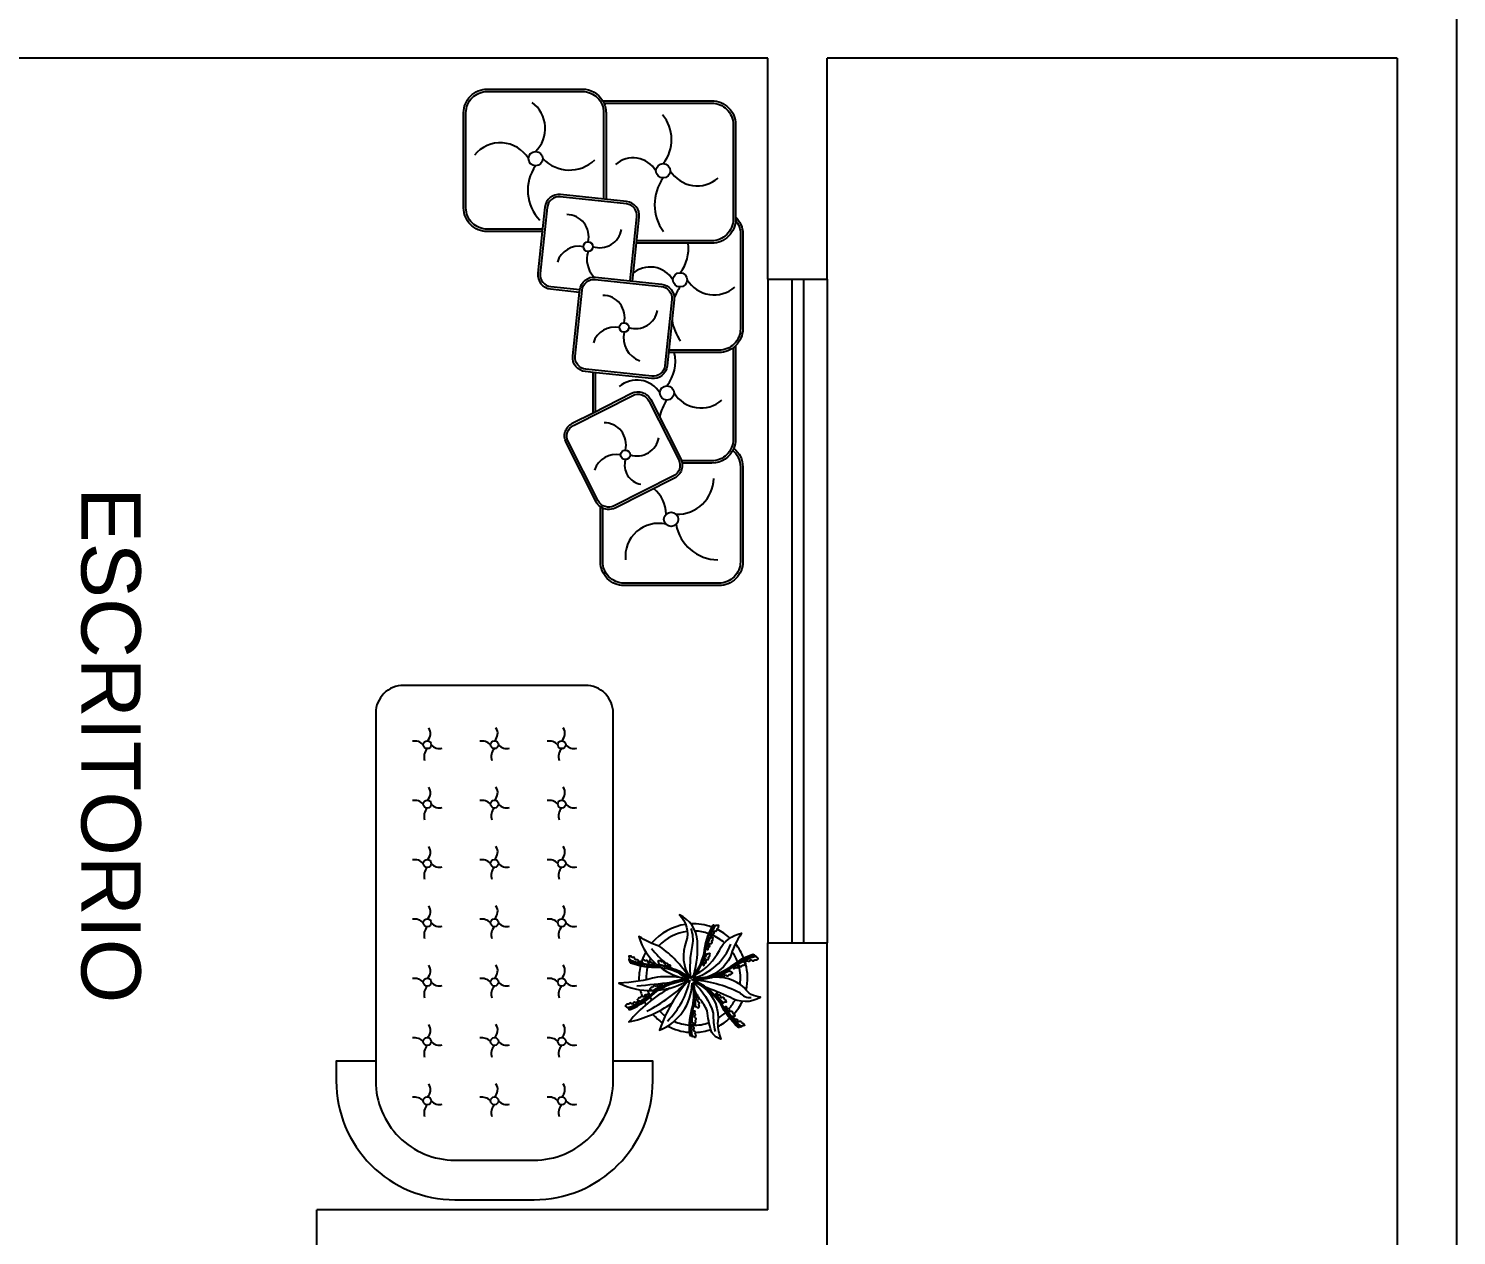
# Model space of a CAD drawing. Extents: x 130 to 509, y 87 to 225.
# Drawn here: x 438.505 to 442.113, y 210.094 to 213.145 of the extents above; entities that cross this region are included whole.
import ezdxf

# ---------------------------------------------------------------- set-up
doc = ezdxf.new("R2010")
doc.units = 0
doc.header["$LTSCALE"] = 7
for name, color, linetype in [('02', 2, 'CONTINUOUS'), ('03', 3, 'CONTINUOUS'), ('06', 6, 'CONTINUOUS'), ('20', 2, 'CONTINUOUS')]:
    doc.layers.add(name, color=color, linetype=linetype)
doc.styles.add('ARIAL', font='arial.ttf', dxfattribs={"height": 0.075})

msp = doc.modelspace()

# ---------------------------------------------------------------- linework, layer by layer
at = {"layer": '03'}
for p, q in [((440.4335, 212.5109), (440.4335, 210.8338)), ((440.4635, 212.5109), (440.4635, 210.8338))]:
    msp.add_line(p, q, dxfattribs=at)
at = {"layer": '06'}
for p, q in [((442.1135, 224.7095), (442.1135, 199.6595)), ((440.3735, 213.0695), (438.2435, 213.0695)), ((440.3735, 212.5109), (440.3735, 213.0695)), ((441.9635, 213.0695), (440.5235, 213.0695)), ((440.5235, 212.5109), (440.5235, 213.0695)), ((441.9635, 213.0695), (441.9635, 199.8095)), ((440.3735, 212.5109), (440.5235, 212.5109)), ((440.3735, 210.8338), (440.5235, 210.8338)), ((440.3735, 210.1595), (440.3735, 210.8338)), ((440.5235, 209.8244), (440.5235, 210.8338)), ((439.2335, 210.0295), (439.2335, 210.1595)), ((440.3735, 210.1595), (439.2335, 210.1595))]:
    msp.add_line(p, q, dxfattribs=at)
at = {"layer": '20'}
for p, q in [((440.3735, 212.5109), (440.3735, 210.8338)), ((440.5235, 212.5109), (440.5235, 210.8338)), ((440.3735, 210.9279), (440.3735, 210.9279)), ((440.3735, 210.2112), (440.3735, 210.2367))]:
    msp.add_line(p, q, dxfattribs=at)
for points in [[(439.8031, 212.6316), (439.6642, 212.6316, -0.414214), (439.6042, 212.6916), (439.6042, 212.9316, -0.414214), (439.6642, 212.9916), (439.9042, 212.9916, -0.265013), (439.9559, 212.9622)], [(439.8037, 212.6376), (439.6642, 212.6376, -0.414214), (439.6102, 212.6916), (439.6102, 212.9316, -0.414214), (439.6642, 212.9856), (439.9042, 212.9856, -0.414214), (439.9582, 212.9316), (439.9582, 212.7137)], [(439.9559, 212.9622), (440.2315, 212.9622, -0.414214), (440.2915, 212.9022), (440.2915, 212.6689, -0.414214)], [(439.9559, 212.9622, -0.134443), (439.9642, 212.9316), (439.9642, 212.713)], [(439.959, 212.9562), (440.2315, 212.9562, -0.414214), (440.2855, 212.9022), (440.2855, 212.6622, -0.414214), (440.2315, 212.6082), (440.0419, 212.6082)], [(440.0252, 212.5071), (440.0423, 212.6685, 0.414214), (440.0157, 212.7015), (439.8486, 212.7193, 0.414214), (439.8156, 212.6926), (439.7978, 212.5256, 0.414214), (439.8245, 212.4926), (439.8979, 212.4848)], [(440.0311, 212.5065), (440.0483, 212.6679, 0.414214), (440.0163, 212.7075), (439.8492, 212.7252, 0.414214), (439.8096, 212.6932), (439.8031, 212.6316, 0.414214)], [(440.2915, 212.6689), (440.2915, 212.6622, -0.414214), (440.2315, 212.6022), (440.0413, 212.6022)], [(440.2915, 212.6689, -0.203845), (440.3099, 212.6257), (440.3099, 212.3857, -0.203845), (440.2915, 212.3425)], [(439.8031, 212.6316), (439.7919, 212.5262, 0.414214), (439.8239, 212.4866), (439.8973, 212.4788)], [(440.2915, 212.6602, -0.174731), (440.3039, 212.6257), (440.3039, 212.3857, -0.414214), (440.2499, 212.3317), (440.123, 212.3317)], [(439.8973, 212.4788), (439.8979, 212.4844, -0.414214), (439.9375, 212.5164)], [(439.9375, 212.5164), (440.1045, 212.4987, -0.414214), (440.1365, 212.4591), (440.1188, 212.292, -0.414214), (440.0792, 212.26), (439.9315, 212.2757, -0.414214)], [(439.9315, 212.2757), (439.9121, 212.2777, -0.414214), (439.8801, 212.3173), (439.8973, 212.4788, -0.414214)], [(440.2915, 212.3425, -0.193989), (440.2499, 212.3257), (440.1224, 212.3257)], [(440.2855, 212.3374), (440.2855, 212.1061, -0.414214), (440.2315, 212.0521), (440.1552, 212.0521)], [(440.2915, 212.3425), (440.2915, 212.1061, -0.094637), (440.2873, 212.084)], [(439.9315, 212.1735), (440.029, 212.2228, -0.414214), (440.0773, 212.2069), (440.1532, 212.057, -0.414214), (440.1373, 212.0086), (439.9874, 211.9328, -0.281966), (439.9499, 211.9359)], [(439.879, 212.147), (439.9315, 212.1735, -0.414214)], [(439.9499, 211.9359, -0.118417), (439.939, 211.9487), (439.8632, 212.0986, -0.414214), (439.879, 212.147)], [(440.2873, 212.084, -0.228344), (440.3099, 212.0371), (440.3099, 211.7971, -0.414214), (440.2499, 211.7371), (440.0099, 211.7371, -0.414214), (439.9499, 211.7971), (439.9499, 211.9359)], [(440.2873, 212.084, -0.307522), (440.2315, 212.0461), (440.1566, 212.0461)], [(440.2835, 212.0793, -0.228344), (440.3039, 212.0371), (440.3039, 211.7971, -0.414214), (440.2499, 211.7431), (440.0099, 211.7431, -0.414214), (439.9559, 211.7971), (439.9559, 211.9323)], [(440.1863, 210.7531, 0.086981), (440.195, 210.8384, 0.27519), (440.1499, 210.9045, -0.282193), (440.1669, 210.8378, 0.24691), (440.1763, 210.7456)], [(440.1789, 210.7436, -0.085547), (440.183, 210.8275, 0.133123), (440.1792, 210.8705, 0.133123)], [(440.1843, 210.7445, 0.111316), (440.2147, 210.8066, -0.104349), (440.2352, 210.8738, 0.136677), (440.236, 210.8793, 0.148775), (440.2321, 210.8755, 0.103963), (440.2111, 210.8071, -0.117548), (440.1789, 210.7436, -0.160083)], [(440.1916, 210.7544, 0.152612), (440.2506, 210.8149, -0.235391), (440.3068, 210.858, 0.08539), (440.2781, 210.7966, -0.179352), (440.2212, 210.7477)], [(440.2357, 210.8752, -0.2377), (440.2416, 210.8782, 0.050745), (440.2341, 210.8662, -0.110108), (440.227, 210.8533, -0.087707), (440.2269, 210.8565)], [(440.2274, 210.8537, 0.171279), (440.2292, 210.8503, 0.553418), (440.2312, 210.8524, -0.373235), (440.2359, 210.8564, 0.388854), (440.2369, 210.8606, -0.556425), (440.2412, 210.8637, 0.424909), (440.2447, 210.8665, -0.475919), (440.2471, 210.8711, 0.235862), (440.2485, 210.8742, -0.346374), (440.2489, 210.8763, 0.137601), (440.2494, 210.8771, 0.407602), (440.248, 210.878, 0.053592), (440.2461, 210.8777, -0.029999), (440.2433, 210.8777, 0.020786), (440.2425, 210.8777, 0.017076), (440.2409, 210.8772)], [(440.1738, 210.7474, 0.099077), (440.1006, 210.8245, -0.060442), (440.0472, 210.8504, 0.151104), (440.0958, 210.7761)], [(440.2216, 210.8416, -0.265003), (440.227, 210.8465, 0.050745), (440.2221, 210.8332, -0.110108), (440.2178, 210.819, -0.133478), (440.2171, 210.8239)], [(440.2181, 210.8195, 0.171279), (440.2205, 210.8166, 0.553418), (440.2221, 210.819, -0.373235), (440.2258, 210.8239, 0.388854), (440.226, 210.8282, -0.556425), (440.2296, 210.8322, 0.424909), (440.2324, 210.8356, -0.475919), (440.2338, 210.8407, 0.235862), (440.2345, 210.8439, -0.346374), (440.2345, 210.8461, 0.137601), (440.2348, 210.847, 0.407602), (440.2333, 210.8475, 0.053592), (440.2315, 210.8469, -0.029999), (440.2287, 210.8463, 0.020786), (440.2279, 210.8461, 0.017076), (440.2264, 210.8453)], [(440.0487, 210.7821, 0.171279), (440.0518, 210.7844, 0.553418), (440.0495, 210.7861, -0.373235), (440.0449, 210.7902, 0.388854), (440.0406, 210.7906, -0.556425), (440.0368, 210.7945, 0.424909), (440.0336, 210.7975, -0.475919), (440.0287, 210.7992, 0.235862), (440.0255, 210.8002, -0.346374), (440.0233, 210.8003, 0.137601), (440.0224, 210.8007, 0.407602), (440.0218, 210.7992, 0.053592), (440.0223, 210.7974, -0.029999), (440.0228, 210.7945, 0.020786), (440.0228, 210.7938, 0.017076), (440.0236, 210.7922)], [(440.0263, 210.7874, -0.2377), (440.0224, 210.7929, 0.050745), (440.0354, 210.7871, -0.110108), (440.0492, 210.7818, -0.087707), (440.046, 210.7813)], [(440.1789, 210.7436, 0.142807), (440.0971, 210.7761, -0.104349), (440.0277, 210.7871, 0.243221), (440.0236, 210.7867, 0.266782), (440.0264, 210.7838, 0.103963), (440.0971, 210.7725, -0.136366), (440.1738, 210.743, -0.160083)], [(440.0838, 210.7777, 0.171279), (440.0864, 210.7805, 0.553418), (440.0838, 210.7817, -0.373235), (440.0784, 210.7848, 0.388854), (440.0741, 210.7843, -0.556425), (440.0697, 210.7873, 0.424909), (440.0659, 210.7896, -0.475919), (440.0607, 210.7903, 0.235862), (440.0574, 210.7906, -0.346374), (440.0552, 210.7902, 0.137601), (440.0543, 210.7904, 0.407602), (440.054, 210.7889, 0.053592), (440.0549, 210.7872, -0.029999), (440.0559, 210.7845, 0.020786), (440.0561, 210.7837, 0.017076), (440.0571, 210.7824)], [(440.1245, 210.7736, 0.171279), (440.1273, 210.7762, 0.553418), (440.1248, 210.7776, -0.373235), (440.1197, 210.781, 0.388854), (440.1153, 210.7809, -0.556425), (440.1111, 210.7842, 0.424909), (440.1075, 210.7868, -0.475919), (440.1024, 210.7878, 0.235862), (440.0991, 210.7883, -0.346374), (440.0969, 210.7882, 0.137601), (440.096, 210.7884, 0.407602), (440.0956, 210.7869, 0.053592), (440.0963, 210.7851, -0.029999), (440.0971, 210.7824, 0.020786), (440.0973, 210.7816, 0.017076), (440.0982, 210.7802)], [(440.1819, 210.741, 0.157105), (440.275, 210.7661, -0.104349), (440.3362, 210.8007, 0.179677), (440.3391, 210.803, 0.208387), (440.3351, 210.8041, 0.103963), (440.2728, 210.769, -0.152999), (440.1843, 210.7445, -0.160083)], [(440.2134, 210.8015, -0.26631), (440.2192, 210.8061, 0.050745), (440.2134, 210.7931, -0.110108), (440.2081, 210.7793, -0.168963), (440.2081, 210.7854)], [(440.2084, 210.7798, 0.171279), (440.2106, 210.7767, 0.553418), (440.2123, 210.779, -0.373235), (440.2164, 210.7836, 0.388854), (440.2169, 210.7879, -0.556425), (440.2207, 210.7916, 0.424909), (440.2238, 210.7948, -0.475919), (440.2255, 210.7997, 0.235862), (440.2265, 210.803, -0.346374), (440.2266, 210.8052, 0.137601), (440.227, 210.806, 0.407602), (440.2255, 210.8066, 0.053592), (440.2237, 210.8061, -0.029999), (440.2209, 210.8057, 0.020786), (440.2201, 210.8056, 0.017076), (440.2185, 210.8049)], [(440.3041, 210.7868, -0.265003), (440.3114, 210.7866, 0.050745), (440.2987, 210.7803, -0.110108), (440.2858, 210.773, -0.133478), (440.2887, 210.777)], [(440.2864, 210.7732, 0.171279), (440.2861, 210.7693, 0.553418), (440.2889, 210.7701, -0.373235), (440.295, 210.771, 0.388854), (440.2981, 210.774, -0.556425), (440.3034, 210.7745, 0.424909), (440.3078, 210.775, -0.475919), (440.3123, 210.7777, 0.235862), (440.3151, 210.7795, -0.346374), (440.3166, 210.7812, 0.137601), (440.3174, 210.7816, 0.407602), (440.3167, 210.783, 0.053592), (440.3149, 210.7837, -0.029999), (440.3125, 210.7853, 0.020786), (440.3118, 210.7857, 0.017076), (440.3102, 210.7861)], [(440.3166, 210.7915, 0.171279), (440.3156, 210.7878, 0.553418), (440.3185, 210.7879, -0.373235), (440.3246, 210.7876, 0.388854), (440.3283, 210.7899, -0.556425), (440.3336, 210.7892, 0.424909), (440.338, 210.7888, -0.475919), (440.3429, 210.7906, 0.235862), (440.3461, 210.7918, -0.346374), (440.3479, 210.7931, 0.137601), (440.3487, 210.7933, 0.407602), (440.3483, 210.7949, 0.053592), (440.3468, 210.796, -0.029999), (440.3447, 210.7979, 0.020786), (440.3441, 210.7985, 0.017076), (440.3426, 210.7992)], [(440.3375, 210.8013, -0.2377), (440.3439, 210.7995, 0.050745), (440.3302, 210.7959, -0.110108), (440.3161, 210.7915, -0.087707), (440.3183, 210.7939)], [(440.1585, 210.7452, 0.060076), (440.0939, 210.7474, -0.054246), (439.9969, 210.7319, 0.11749), (440.0814, 210.7133)], [(440.0615, 210.7781, -0.265003), (440.0559, 210.7828, 0.050745), (440.0698, 210.7798, -0.110108), (440.0844, 210.7775, -0.133478), (440.0797, 210.7761)], [(440.1023, 210.7756, -0.26631), (440.097, 210.7806, 0.050745), (440.1106, 210.7767, -0.110108), (440.1251, 210.7733, -0.168963), (440.119, 210.7725)], [(440.2519, 210.7511, 0.171279), (440.2514, 210.7473, 0.553418), (440.2542, 210.7478, -0.373235), (440.2604, 210.7483, 0.388854), (440.2637, 210.7511, -0.556425), (440.269, 210.7512, 0.424909), (440.2735, 210.7513, -0.475919), (440.2781, 210.7537, 0.235862), (440.281, 210.7554, -0.346374), (440.2826, 210.7569, 0.137601), (440.2835, 210.7573, 0.407602), (440.2829, 210.7587, 0.053592), (440.2812, 210.7596, -0.029999), (440.2788, 210.7613, 0.020786), (440.2782, 210.7617, 0.017076), (440.2766, 210.7623)], [(440.2705, 210.7634, -0.26631), (440.2779, 210.7627, 0.050745), (440.2647, 210.7573, -0.110108), (440.2514, 210.751, -0.168963), (440.2556, 210.7554)], [(440.1738, 210.743, 0.156141), (440.084, 210.7095, -0.104349), (440.0261, 210.6696, 0.136677), (440.0221, 210.6658, 0.148775), (440.0275, 210.6663, 0.103963), (440.0864, 210.7069, -0.160083), (440.1766, 210.7395, -0.160083)], [(440.1248, 210.7193, 0.092004), (440.0221, 210.6339, 0.101098), (440.1307, 210.6818)], [(440.1056, 210.7266, 0.171279), (440.1058, 210.7304, 0.553418), (440.103, 210.7296, -0.373235), (440.0969, 210.7286, 0.388854), (440.0939, 210.7255, -0.556425), (440.0886, 210.725, 0.424909), (440.0842, 210.7244, -0.475919), (440.0798, 210.7216, 0.235862), (440.077, 210.7197, -0.346374), (440.0755, 210.718, 0.137601), (440.0747, 210.7176, 0.407602), (440.0755, 210.7162, 0.053592), (440.0772, 210.7155, -0.029999), (440.0797, 210.714, 0.020786), (440.0804, 210.7136, 0.017076), (440.082, 210.7132)], [(440.0882, 210.7127, -0.26631), (440.0808, 210.7127, 0.050745), (440.0934, 210.7192, -0.110108), (440.1062, 210.7267, -0.168963), (440.1023, 210.7219)], [(440.1731, 210.7393, 0.105085), (440.0997, 210.6134, 0.297744), (440.182, 210.7319)], [(440.182, 210.7319, -0.094063), (440.1829, 210.6747, 0.103963), (440.1749, 210.6036, 0.148775), (440.1771, 210.5986, 0.136677), (440.1785, 210.6039, -0.104349), (440.1864, 210.6738, 0.098686), (440.185, 210.7352, 0.160516)], [(440.2997, 210.6243, -0.104349), (440.2572, 210.6803, 0.160516), (440.1798, 210.7411, 0.160516)], [(440.1798, 210.7411, -0.106463), (440.3022, 210.7082, 0.254452), (440.3312, 210.6958, 0.254452)], [(440.2974, 210.6216, -0.103963), (440.2541, 210.6786, 0.148652), (440.185, 210.7352, 0.160083)], [(440.1853, 210.7336, -0.143659), (440.235, 210.6561, 0.055375), (440.2398, 210.61, 0.055375)], [(440.2098, 210.7222, -0.275327), (440.2462, 210.63, 0.082686), (440.2543, 210.5908, -0.225349), (440.2301, 210.6113, -0.048472), (440.2198, 210.6624, 0.065712), (440.2007, 210.6923, -0.016296), (440.1953, 210.7003)], [(440.2138, 210.7239, 0.004947), (440.2769, 210.6978, 0.285927), (440.3545, 210.697, -0.243548), (440.314, 210.7204, 0.225409), (440.2282, 210.7457)], [(440.0448, 210.6805, 0.171279), (440.0455, 210.6842, 0.553418), (440.0426, 210.6839, -0.373235), (440.0365, 210.6836, 0.388854), (440.0331, 210.681, -0.556425), (440.0277, 210.6812, 0.424909), (440.0233, 210.6812, -0.475919), (440.0185, 210.679, 0.235862), (440.0155, 210.6775, -0.346374), (440.0139, 210.6761, 0.137601), (440.013, 210.6758, 0.407602), (440.0135, 210.6743, 0.053592), (440.0152, 210.6733, -0.029999), (440.0174, 210.6715, 0.020786), (440.0181, 210.671, 0.017076), (440.0196, 210.6704)], [(440.0249, 210.6688, -0.2377), (440.0184, 210.6701, 0.050745), (440.0317, 210.6749, -0.110108), (440.0454, 210.6806, -0.087707), (440.0434, 210.678)], [(440.0733, 210.7015, 0.171279), (440.0732, 210.7053, 0.553418), (440.0705, 210.7044, -0.373235), (440.0645, 210.7029, 0.388854), (440.0617, 210.6995, -0.556425), (440.0564, 210.6987, 0.424909), (440.0521, 210.6978, -0.475919), (440.0479, 210.6946, 0.235862), (440.0453, 210.6926, -0.346374), (440.0439, 210.6908, 0.137601), (440.0432, 210.6903, 0.407602), (440.044, 210.689, 0.053592), (440.0458, 210.6884, -0.029999), (440.0484, 210.6871, 0.020786), (440.0491, 210.6867, 0.017076), (440.0507, 210.6864)], [(440.0569, 210.6863, -0.265003), (440.0496, 210.6859, 0.050745), (440.0617, 210.6933, -0.110108), (440.0738, 210.7017, -0.133478), (440.0714, 210.6975)], [(440.1872, 210.6789, 0.26631), (440.1907, 210.6725, -0.050745), (440.1905, 210.6867, 0.110108), (440.1911, 210.7014, 0.168963), (440.1887, 210.6958)], [(440.1912, 210.7009, -0.171279), (440.1945, 210.7029, -0.553418), (440.1951, 210.7, 0.373235), (440.1971, 210.6942, -0.388854), (440.1958, 210.69, 0.556425), (440.1978, 210.6851, -0.424909), (440.1994, 210.681, 0.475919), (440.199, 210.6758, -0.235862), (440.1987, 210.6724, 0.346374), (440.1979, 210.6703, -0.137601), (440.1979, 210.6694, -0.407602), (440.1963, 210.6694, -0.053592), (440.1948, 210.6706, 0.029999), (440.1924, 210.6721, -0.020786), (440.1917, 210.6725, -0.017076), (440.1906, 210.6738)], [(440.2542, 210.6846, 0.26631), (440.2612, 210.6824, -0.050745), (440.2513, 210.6925, 0.110108), (440.2415, 210.7036, 0.168963), (440.2437, 210.6979)], [(440.242, 210.7033, -0.171279), (440.243, 210.707, -0.553418), (440.2454, 210.7054, 0.373235), (440.2509, 210.7025, -0.388854), (440.2528, 210.6986, 0.556425), (440.2577, 210.6964, -0.424909), (440.2617, 210.6945, 0.475919), (440.265, 210.6905, -0.235862), (440.2671, 210.6878, 0.346374), (440.2679, 210.6858, -0.137601), (440.2685, 210.6851, -0.407602), (440.2674, 210.684, -0.053592), (440.2655, 210.6839, 0.029999), (440.2627, 210.6833, -0.020786), (440.2619, 210.6831, -0.017076), (440.2602, 210.6832)], [(440.1788, 210.6389, 0.265003), (440.1818, 210.6323, -0.050745), (440.1826, 210.6464, 0.110108), (440.1843, 210.6611, 0.133478), (440.1817, 210.6569)], [(440.1843, 210.6605, -0.171279), (440.1878, 210.6623, -0.553418), (440.1882, 210.6594, 0.373235), (440.1897, 210.6535, -0.388854), (440.1881, 210.6494, 0.556425), (440.1898, 210.6443, -0.424909), (440.1911, 210.6401, 0.475919), (440.1903, 210.6349, -0.235862), (440.1897, 210.6316, 0.346374), (440.1888, 210.6296, -0.137601), (440.1887, 210.6287, -0.407602), (440.1872, 210.6288, -0.053592), (440.1858, 210.6301, 0.029999), (440.1834, 210.6318, -0.020786), (440.1828, 210.6322, -0.017076), (440.1817, 210.6336)], [(440.2757, 210.6499, 0.265003), (440.2825, 210.6471, -0.050745), (440.2734, 210.6579, 0.110108), (440.2644, 210.6697, 0.133478), (440.2655, 210.6649)], [(440.2649, 210.6693, -0.171279), (440.2661, 210.673, -0.553418), (440.2684, 210.6712, 0.373235), (440.2737, 210.6679, -0.388854), (440.2753, 210.6639, 0.556425), (440.28, 210.6614, -0.424909), (440.2839, 210.6592, 0.475919), (440.2869, 210.6549, -0.235862), (440.2887, 210.6521, 0.346374), (440.2894, 210.65, -0.137601), (440.29, 210.6493, -0.407602), (440.2888, 210.6483, -0.053592), (440.2869, 210.6483, 0.029999), (440.284, 210.6479, -0.020786), (440.2833, 210.6478, -0.017076), (440.2816, 210.648)], [(440.3007, 210.6232, 0.2377), (440.3073, 210.6224, -0.050745), (440.2961, 210.6311, 0.110108), (440.2849, 210.6408, 0.087707), (440.2859, 210.6377)], [(440.2854, 210.6405, -0.171279), (440.2859, 210.6443, -0.553418), (440.2885, 210.643, 0.373235), (440.2943, 210.6409, -0.388854), (440.2967, 210.6373, 0.556425), (440.3019, 210.6359, -0.424909), (440.3061, 210.6345, 0.475919), (440.3099, 210.6309, -0.235862), (440.3123, 210.6286, 0.346374), (440.3134, 210.6267, -0.137601), (440.3141, 210.6261, -0.407602), (440.3132, 210.6249, -0.053592), (440.3113, 210.6245, 0.029999), (440.3086, 210.6235, -0.020786), (440.3078, 210.6232, -0.017076), (440.3062, 210.6231)], [(440.1784, 210.6025, 0.2377), (440.1826, 210.5973, -0.050745), (440.1805, 210.6113, 0.110108), (440.1791, 210.6261, 0.087707), (440.1778, 210.6231)], [(440.1793, 210.6255, -0.171279), (440.1823, 210.6279, -0.553418), (440.1833, 210.6252, 0.373235), (440.186, 210.6197, -0.388854), (440.1853, 210.6154, 0.556425), (440.188, 210.6108, -0.424909), (440.1901, 210.6069, 0.475919), (440.1904, 210.6017, -0.235862), (440.1905, 210.5983, 0.346374), (440.1901, 210.5962, -0.137601), (440.1902, 210.5953, -0.407602), (440.1886, 210.595, -0.053592), (440.187, 210.596, 0.029999), (440.1844, 210.5972, -0.020786), (440.1836, 210.5975, -0.017076), (440.1823, 210.5986)], [(439.3823, 210.5347), (439.3823, 210.5151), (439.3823, 210.4847, 0.414214), (439.5823, 210.2847), (439.7823, 210.2847, 0.414214), (439.9823, 210.4847), (439.9823, 210.5347)], [(439.8423, 210.4347, 0.255279), (439.8153, 210.4436, 0.255279)]]:
    msp.add_lwpolyline(points, format="xyb", dxfattribs=at)
for points in [[(439.9368, 212.5104), (440.1039, 212.4927, -0.414214), (440.1306, 212.4597), (440.1128, 212.2926, -0.414214), (440.0798, 212.266), (439.9128, 212.2837, -0.414214), (439.8861, 212.3167), (439.9038, 212.4838, -0.414214)], [(439.8817, 212.1416), (440.0317, 212.2174, -0.414214), (440.072, 212.2042), (440.1478, 212.0543, -0.414214), (440.1346, 212.014), (439.9847, 211.9382, -0.414214), (439.9443, 211.9514), (439.8685, 212.1013, -0.414214)], [(439.3823, 211.4147), (439.3823, 210.5347), (439.2823, 210.5347), (439.2823, 210.4847, 0.414214), (439.5823, 210.1847), (439.7823, 210.1847, 0.414214), (440.0823, 210.4847), (440.0823, 210.5347), (439.9823, 210.5347), (439.9823, 211.4147, 0.414214), (439.9123, 211.4847), (439.4523, 211.4847, 0.414214)]]:
    msp.add_lwpolyline(points, format="xyb", close=True, dxfattribs=at)
for points in [[(439.9315, 212.1735), (439.9315, 212.2757)], [(439.9375, 212.1765), (439.9375, 212.2757)]]:
    msp.add_lwpolyline(points, dxfattribs=at)
for centre, radius in [((439.7862, 212.8159), 0.018), ((440.1085, 212.7852), 0.018), ((439.9189, 212.5934), 0.012), ((440.1513, 212.5095), 0.018), ((440.0099, 212.3892), 0.012), ((440.1181, 212.2238), 0.018), ((440.0132, 212.0673), 0.012), ((440.1287, 211.9043), 0.018), ((439.5123, 211.3347), 0.01), ((439.6823, 211.3347), 0.01), ((439.8523, 211.3347), 0.01), ((439.5123, 211.1847), 0.01), ((439.6823, 211.1847), 0.01), ((439.8523, 211.1847), 0.01), ((439.5123, 211.0347), 0.01), ((439.6823, 211.0347), 0.01), ((439.8523, 211.0347), 0.01), ((439.5123, 210.8847), 0.01), ((439.6823, 210.8847), 0.01), ((439.8523, 210.8847), 0.01), ((439.5123, 210.7347), 0.01), ((439.6823, 210.7347), 0.01), ((439.8523, 210.7347), 0.01), ((439.5123, 210.5847), 0.01), ((439.6823, 210.5847), 0.01), ((439.8523, 210.5847), 0.01), ((439.5123, 210.4347), 0.01), ((439.6823, 210.4347), 0.01), ((439.8523, 210.4347), 0.01)]:
    msp.add_circle(centre, radius, dxfattribs=at)
for centre, radius, start, end in [((439.7281, 212.8922), 0.0823, 314.8972, 52.8138), ((440.0325, 212.8639), 0.0973, 321.4014, 40.2286), ((439.6971, 212.7725), 0.0834, 31.4236, 141.2361), ((439.8716, 212.8805), 0.0934, 223.7786, 313.3359), ((440.0327, 212.7501), 0.0676, 31.27, 131.156), ((439.8746, 212.7356), 0.1082, 144.8399, 224.3212), ((440.1948, 212.8274), 0.0802, 211.7352, 310.8899), ((440.2028, 212.6999), 0.1158, 144.4827, 216.2586), ((439.8645, 212.6186), 0.056, 346.4022, 89.6489), ((439.948, 212.6471), 0.0564, 252.3227, 349.1626), ((439.8957, 212.5373), 0.0572, 78.7651, 162.4538), ((440.0753, 212.5882), 0.0973, 321.4014, 8.2453), ((439.9812, 212.5617), 0.0654, 162.431, 221.7049), ((440.0755, 212.4744), 0.0676, 31.27, 131.156), ((440.2456, 212.4243), 0.1158, 144.4827, 160.0109), ((440.2375, 212.5518), 0.0802, 211.7352, 310.8899), ((439.9555, 212.4144), 0.056, 346.4022, 89.6489), ((440.039, 212.4429), 0.0564, 252.3227, 349.1626), ((439.9867, 212.3331), 0.0572, 78.7651, 162.4538), ((440.0701, 212.3632), 0.0618, 166.8772, 250.6853), ((440.2456, 212.4243), 0.1158, 188.5052, 216.2586), ((440.0421, 212.3025), 0.0973, 321.4014, 13.8175), ((440.0423, 212.1887), 0.0676, 31.27, 131.156), ((440.2124, 212.1385), 0.1158, 144.4827, 167.5443), ((440.2044, 212.266), 0.0802, 211.7352, 310.8899), ((439.9588, 212.0925), 0.056, 346.4022, 89.6489), ((440.0423, 212.121), 0.0564, 252.3227, 349.1626), ((439.99, 212.0112), 0.0572, 78.7651, 162.4538), ((440.0604, 212.0414), 0.0492, 163.5754, 259.9781), ((440.0337, 211.9172), 0.0823, 359.8851, 51.8408), ((440.1435, 212.0104), 0.0934, 268.7665, 358.3238), ((440.0964, 211.8106), 0.0834, 76.4114, 186.224), ((440.248, 211.9101), 0.1082, 189.8278, 269.309), ((439.4958, 211.3631), 0.0247, 311.7927, 35.1618), ((439.6658, 211.3631), 0.0247, 311.7927, 35.1618), ((439.8358, 211.3631), 0.0247, 311.7927, 35.1618), ((439.4807, 211.3144), 0.0296, 43.1717, 100.454), ((439.543, 211.3521), 0.027, 219.9404, 285.9944), ((439.6507, 211.3144), 0.0296, 43.1717, 100.454), ((439.713, 211.3521), 0.027, 219.9404, 285.9944), ((439.8207, 211.3144), 0.0296, 43.1717, 100.454), ((439.883, 211.3521), 0.027, 219.9404, 285.9944), ((439.5342, 211.3042), 0.03, 136.9814, 198.5409), ((439.7042, 211.3042), 0.03, 136.9814, 198.5409), ((439.8742, 211.3042), 0.03, 136.9814, 198.5409), ((439.4958, 211.2131), 0.0247, 311.7927, 35.1618), ((439.6658, 211.2131), 0.0247, 311.7927, 35.1618), ((439.8358, 211.2131), 0.0247, 311.7927, 35.1618), ((439.4807, 211.1644), 0.0296, 43.1717, 100.454), ((439.543, 211.2021), 0.027, 219.9404, 285.9944), ((439.6507, 211.1644), 0.0296, 43.1717, 100.454), ((439.713, 211.2021), 0.027, 219.9404, 285.9944), ((439.8207, 211.1644), 0.0296, 43.1717, 100.454), ((439.883, 211.2021), 0.027, 219.9404, 285.9944), ((439.5342, 211.1542), 0.03, 136.9814, 198.5409), ((439.7042, 211.1542), 0.03, 136.9814, 198.5409), ((439.8742, 211.1542), 0.03, 136.9814, 198.5409), ((439.4958, 211.0631), 0.0247, 311.7927, 35.1618), ((439.6658, 211.0631), 0.0247, 311.7927, 35.1618), ((439.8358, 211.0631), 0.0247, 311.7927, 35.1618), ((439.4807, 211.0144), 0.0296, 43.1717, 100.454), ((439.6507, 211.0144), 0.0296, 43.1717, 100.454), ((439.8207, 211.0144), 0.0296, 43.1717, 100.454), ((439.5342, 211.0042), 0.03, 136.9814, 198.5409), ((439.543, 211.0521), 0.027, 219.9404, 285.9944), ((439.7042, 211.0042), 0.03, 136.9814, 198.5409), ((439.713, 211.0521), 0.027, 219.9404, 285.9944), ((439.8742, 211.0042), 0.03, 136.9814, 198.5409), ((439.883, 211.0521), 0.027, 219.9404, 285.9944), ((439.4807, 210.8644), 0.0296, 43.1717, 100.454), ((439.4958, 210.9131), 0.0247, 311.7927, 35.1618), ((439.6507, 210.8644), 0.0296, 43.1717, 100.454), ((439.6658, 210.9131), 0.0247, 311.7927, 35.1618), ((439.8207, 210.8644), 0.0296, 43.1717, 100.454), ((439.8358, 210.9131), 0.0247, 311.7927, 35.1618), ((439.5342, 210.8542), 0.03, 136.9814, 198.5409), ((439.543, 210.9021), 0.027, 219.9404, 285.9944), ((439.7042, 210.8542), 0.03, 136.9814, 198.5409), ((439.713, 210.9021), 0.027, 219.9404, 285.9944), ((439.8742, 210.8542), 0.03, 136.9814, 198.5409), ((439.883, 210.9021), 0.027, 219.9404, 285.9944), ((440.1847, 210.7447), 0.1372, 97.9937, 140.0321), ((440.1847, 210.7447), 0.1192, 97.2621, 137.2082), ((440.1847, 210.7447), 0.1372, 70.2173, 92.5571), ((440.1847, 210.7447), 0.1192, 71.0468, 87.8811), ((440.1847, 210.7447), 0.1372, 47.4741, 64.1883), ((440.1464, 210.8823), 0.1429, 285.3904, 338.7299), ((440.1847, 210.7447), 0.1192, 48.5016, 66.7016), ((440.1847, 210.7447), 0.1372, 21.5414, 39.1188), ((440.1847, 210.7447), 0.1372, 161.6813, 165.1575), ((440.1847, 210.7447), 0.1372, 150.9608, 160.6393), ((440.1847, 210.7447), 0.1192, 155.0232, 160.7072), ((440.299, 210.9939), 0.2804, 218.407, 229.2783), ((440.1847, 210.7447), 0.1192, 20.4712, 34.4253), ((440.1847, 210.7447), 0.1372, 16.2747, 20.0323), ((439.4958, 210.7631), 0.0247, 311.7927, 35.1618), ((439.6658, 210.7631), 0.0247, 311.7927, 35.1618), ((439.8358, 210.7631), 0.0247, 311.7927, 35.1618), ((440.1847, 210.7447), 0.1372, 166.6618, 183.0743), ((440.1847, 210.7447), 0.1192, 166.0669, 181.9469), ((440.1917, 210.8917), 0.1502, 232.7295, 262.2037), ((440.299, 210.9939), 0.2804, 231.6894, 233.3704), ((440.299, 210.9939), 0.2804, 236.3656, 243.494), ((440.1847, 210.7447), 0.1192, 352.4648, 15), ((440.1847, 210.7447), 0.1372, 347.2283, 15.4539), ((439.4807, 210.7144), 0.0296, 43.1717, 100.454), ((439.5342, 210.7042), 0.03, 136.9814, 198.5409), ((439.543, 210.7521), 0.027, 219.9404, 285.9944), ((439.6507, 210.7144), 0.0296, 43.1717, 100.454), ((439.7042, 210.7042), 0.03, 136.9814, 198.5409), ((439.713, 210.7521), 0.027, 219.9404, 285.9944), ((439.8207, 210.7144), 0.0296, 43.1717, 100.454), ((439.8742, 210.7042), 0.03, 136.9814, 198.5409), ((439.883, 210.7521), 0.027, 219.9404, 285.9944), ((439.5278, 216.0954), 5.3948, 275.4704, 276.3971), ((440.1847, 210.7447), 0.1372, 192.3638, 199.4069), ((439.8784, 211.0281), 0.4126, 297.2129, 315.5862), ((440.1847, 210.7447), 0.1192, 195.1786, 199.1162), ((440.0781, 210.8999), 0.1865, 275.7338, 300.6264), ((439.969, 210.7866), 0.2128, 315.0939, 347.2218), ((440.3204, 210.7785), 0.1475, 206.473, 210.916), ((440.1847, 210.7447), 0.1372, 205.8129, 209.3083), ((440.1847, 210.7447), 0.1192, 201, 201.2058), ((440.1847, 210.7447), 0.1192, 201.3644, 202.0347), ((440.1847, 210.7447), 0.1192, 203.8627, 207.7962), ((440.1847, 210.7447), 0.1192, 319.2032, 333.1176), ((440.1847, 210.7447), 0.1372, 318.7118, 334.9674), ((440.1847, 210.7447), 0.1372, 221.5147, 235.2151), ((440.1847, 210.7447), 0.1192, 223.8889, 233.4022), ((440.1847, 210.7447), 0.1372, 296.9077, 312.0854), ((440.1847, 210.7447), 0.1192, 301.7809, 312.9578), ((440.1847, 210.7447), 0.1372, 313.5919, 314.6124), ((440.1847, 210.7447), 0.1372, 315.0625, 315.1455), ((439.4958, 210.6131), 0.0247, 311.7927, 35.1618), ((439.6658, 210.6131), 0.0247, 311.7927, 35.1618), ((439.8358, 210.6131), 0.0247, 311.7927, 35.1618), ((440.1847, 210.7447), 0.1372, 241.8719, 265.7689), ((440.1847, 210.7447), 0.1192, 246.0698, 264.9619), ((440.1847, 210.7447), 0.1192, 266.6941, 267.1944), ((440.1847, 210.7447), 0.1192, 267.3775, 267.4465), ((440.1847, 210.7447), 0.1192, 269.4203, 289.5481), ((440.1847, 210.7447), 0.1372, 272.3247, 288.8363), ((440.3001, 210.6275), 0.00648, 245.0405, 280.9327), ((440.2966, 210.6208), 0.00471, 4.2047, 48.9346), ((439.4807, 210.5644), 0.0296, 43.1717, 100.454), ((439.5342, 210.5542), 0.03, 136.9814, 198.5409), ((439.543, 210.6021), 0.027, 219.9404, 285.9944), ((439.6507, 210.5644), 0.0296, 43.1717, 100.454), ((439.7042, 210.5542), 0.03, 136.9814, 198.5409), ((439.713, 210.6021), 0.027, 219.9404, 285.9944), ((439.8207, 210.5644), 0.0296, 43.1717, 100.454), ((439.8742, 210.5542), 0.03, 136.9814, 198.5409), ((439.883, 210.6021), 0.027, 219.9404, 285.9944), ((439.4958, 210.4631), 0.0247, 311.7927, 35.1618), ((439.6658, 210.4631), 0.0247, 311.7927, 35.1618), ((439.8358, 210.4631), 0.0247, 311.7927, 35.1618), ((439.4807, 210.4144), 0.0296, 43.1717, 100.454), ((439.5342, 210.4042), 0.03, 136.9814, 198.5409), ((439.543, 210.4521), 0.027, 219.9404, 285.9944), ((439.6507, 210.4144), 0.0296, 43.1717, 100.454), ((439.7042, 210.4042), 0.03, 136.9814, 198.5409), ((439.713, 210.4521), 0.027, 219.9404, 285.9944), ((439.8742, 210.4042), 0.03, 136.9814, 198.5409), ((439.883, 210.4521), 0.027, 219.9404, 285.9944)]:
    msp.add_arc(centre, radius, start, end, dxfattribs=at)

# ---------------------------------------------------------------- texts
at = {"layer": '02', "style": 'ARIAL'}
msp.add_text('ESCRITORIO', height=0.15, rotation=270, dxfattribs=at).set_placement((438.6382, 211.9851))

doc.saveas('drawing.dxf')
